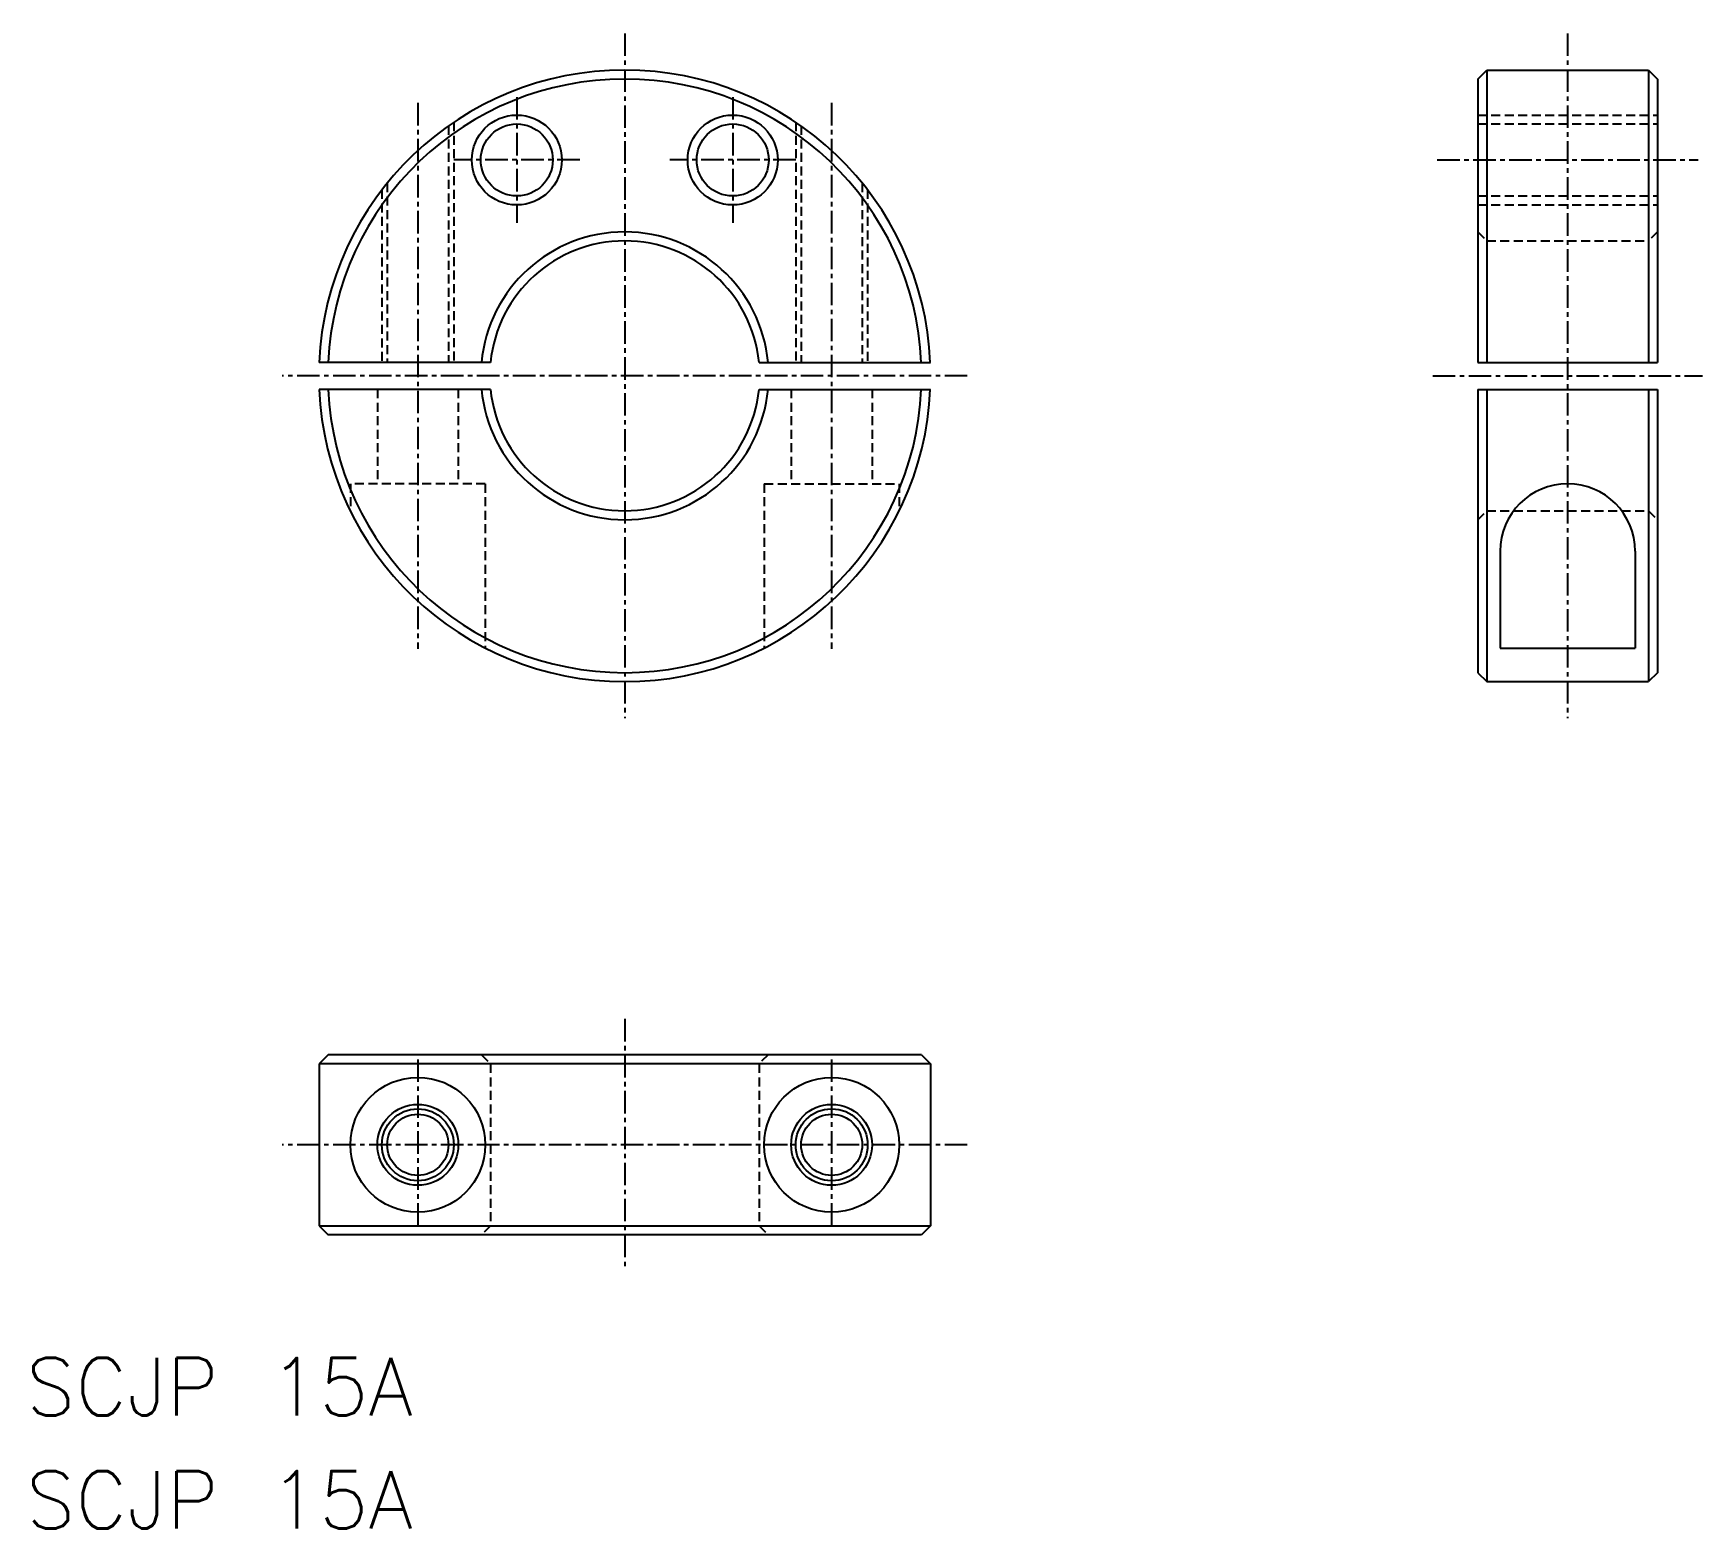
# Model space of a CAD drawing. Extents: x 145 to 237.8, y -548.6 to -465.5.
import ezdxf

# ---------------------------------------------------------------- set-up
doc = ezdxf.new("R2010")
doc.units = 0
doc.linetypes.add('CENTER', pattern=[2, 1.25, -0.25, 0.25, -0.25])
doc.linetypes.add('DASHED', pattern=[0.75, 0.5, -0.25])
doc.layers.get('0').update_dxf_attribs({"linetype": 'CONTINUOUS'})
doc.layers.add('CENTER', color=1, linetype='CENTER')
doc.styles.get("Standard").update_dxf_attribs({"font": 'txt.shx', "bigfont": 'bigfont.shx'})

msp = doc.modelspace()

# ---------------------------------------------------------------- linework, layer by layer
at = {"color": 7, "linetype": 'CONTINUOUS'}
for p, q in [((225.264, -468.062), (225.764, -467.562)), ((225.764, -467.562), (225.764, -483.812)), ((225.764, -467.562), (234.764, -467.562)), ((234.764, -467.562), (234.764, -483.812)), ((234.764, -467.562), (235.264, -468.062)), ((225.264, -468.062), (225.264, -483.812)), ((235.264, -468.062), (235.264, -483.812)), ((170.397, -483.812), (160.876, -483.812)), ((185.322, -483.812), (194.843, -483.812)), ((225.264, -483.812), (235.264, -483.812)), ((170.397, -485.312), (160.876, -485.312)), ((185.322, -485.312), (194.843, -485.312)), ((225.264, -485.312), (225.264, -501.062)), ((225.264, -485.312), (235.264, -485.312)), ((225.764, -485.312), (225.764, -501.562)), ((234.764, -485.312), (234.764, -501.562)), ((235.264, -485.312), (235.264, -501.062)), ((226.514, -494.312), (226.514, -499.692)), ((234.014, -494.312), (234.014, -499.692)), ((226.514, -499.692), (234.014, -499.692)), ((225.264, -501.062), (225.764, -501.562)), ((225.764, -501.562), (234.764, -501.562)), ((235.264, -501.062), (234.764, -501.562)), ((161.376, -522.308), (160.876, -522.808)), ((194.843, -522.808), (160.876, -522.808)), ((160.876, -522.808), (160.876, -531.808)), ((194.343, -522.308), (161.376, -522.308)), ((194.343, -522.308), (194.843, -522.808)), ((194.843, -522.808), (194.843, -531.808)), ((160.876, -531.808), (194.843, -531.808)), ((160.876, -531.808), (161.376, -532.308)), ((194.343, -532.308), (161.376, -532.308)), ((177.859, -532.308), (177.859, -532.309)), ((194.843, -531.808), (194.343, -532.308))]:
    msp.add_line(p, q, dxfattribs=at)
at = {"color": 3, "linetype": 'DASHED'}
for p, q in [((225.264, -470.062), (235.264, -470.062)), ((168.059, -470.671), (168.059, -483.812)), ((168.359, -470.464), (168.359, -483.812)), ((187.359, -470.464), (187.359, -483.812)), ((187.659, -470.671), (187.659, -483.812)), ((225.264, -470.562), (235.264, -470.562)), ((164.659, -473.849), (164.659, -483.812)), ((191.059, -473.849), (191.059, -483.812)), ((164.359, -474.23), (164.359, -483.812)), ((191.359, -474.23), (191.359, -483.812)), ((225.264, -474.562), (235.264, -474.562)), ((225.264, -475.062), (235.264, -475.062)), ((225.264, -476.562), (225.764, -477.062)), ((235.264, -476.562), (234.764, -477.062)), ((225.764, -477.062), (234.764, -477.062)), ((164.109, -485.312), (164.109, -490.562)), ((168.609, -485.312), (168.609, -490.562)), ((187.109, -485.312), (187.109, -490.562)), ((191.609, -485.312), (191.609, -490.562)), ((170.109, -490.562), (162.609, -490.562)), ((162.609, -490.562), (162.609, -492.074)), ((170.109, -490.562), (170.109, -499.692)), ((185.609, -490.562), (193.109, -490.562)), ((185.609, -490.562), (185.609, -499.692)), ((193.109, -490.562), (193.109, -492.074)), ((225.264, -492.562), (225.764, -492.062)), ((225.764, -492.062), (234.764, -492.062)), ((234.764, -492.062), (235.264, -492.562)), ((169.897, -522.308), (170.397, -522.808)), ((170.397, -522.808), (170.397, -531.808)), ((170.397, -522.808), (170.397, -531.808)), ((185.822, -522.308), (185.322, -522.808)), ((185.322, -522.808), (185.322, -531.808)), ((170.397, -531.808), (169.897, -532.308)), ((185.322, -531.808), (185.822, -532.308))]:
    msp.add_line(p, q, dxfattribs=at)
at = {"color": 3, "linetype": 'CONTINUOUS'}
for centre, radius in [((171.859, -472.562), 2.5), ((183.859, -472.562), 2.5), ((166.359, -527.308), 2), ((189.359, -527.308), 2)]:
    msp.add_circle(centre, radius, dxfattribs=at)
at = {"color": 7, "linetype": 'CONTINUOUS'}
for centre, radius in [((171.859, -472.562), 2), ((183.859, -472.562), 2), ((166.359, -527.308), 3.75), ((189.359, -527.308), 3.75), ((166.359, -527.308), 2.25), ((189.359, -527.308), 2.25), ((166.359, -527.308), 1.7), ((189.359, -527.308), 1.7)]:
    msp.add_circle(centre, radius, dxfattribs=at)
for centre, radius, start, end in [((177.859, -484.562), 17, 2.52858, 177.47144), ((177.859, -484.562), 16.5, 2.60525, 177.39475), ((177.859, -484.562), 8, 5.37938, 174.62063), ((177.859, -484.562), 7.5, 5.73917, 174.26084), ((177.859, -484.562), 17, 182.52858, 357.47142), ((177.859, -484.562), 16.5, 182.60525, 357.39475), ((177.859, -484.562), 8, 185.37938, 270), ((177.859, -484.562), 7.5, 185.73917, 270), ((177.859, -484.562), 7.5, 270, 354.26083), ((177.859, -484.562), 8, 270, 354.62062), ((230.264, -494.312), 3.75, 0, 180)]:
    msp.add_arc(centre, radius, start, end, dxfattribs=at)
at = {"layer": 'CENTER', "color": 1, "linetype": 'CENTER'}
for p, q in [((177.859, -465.525), (177.859, -503.599)), ((230.264, -465.525), (230.264, -503.599)), ((166.359, -469.391), (166.359, -499.733)), ((171.859, -469.062), (171.859, -476.062)), ((183.859, -469.062), (183.859, -476.062)), ((189.359, -469.391), (189.359, -499.733)), ((175.359, -472.562), (168.359, -472.562)), ((187.359, -472.562), (180.359, -472.562)), ((223.019, -472.562), (237.51, -472.562)), ((196.896, -484.562), (158.822, -484.562)), ((222.764, -484.562), (237.764, -484.562)), ((177.859, -520.308), (177.859, -534.308)), ((166.359, -522.558), (166.359, -532.058)), ((189.359, -522.558), (189.359, -532.058)), ((196.896, -527.308), (158.822, -527.308))]:
    msp.add_line(p, q, dxfattribs=at)

# ---------------------------------------------------------------- texts
at = {"color": 7, "linetype": 'CONTINUOUS'}
for p in [(144.581, -542.35), (144.581, -548.643)]:
    msp.add_text('SCJP 15A', height=3.2, dxfattribs=at).set_placement(p)

doc.saveas('drawing.dxf')
